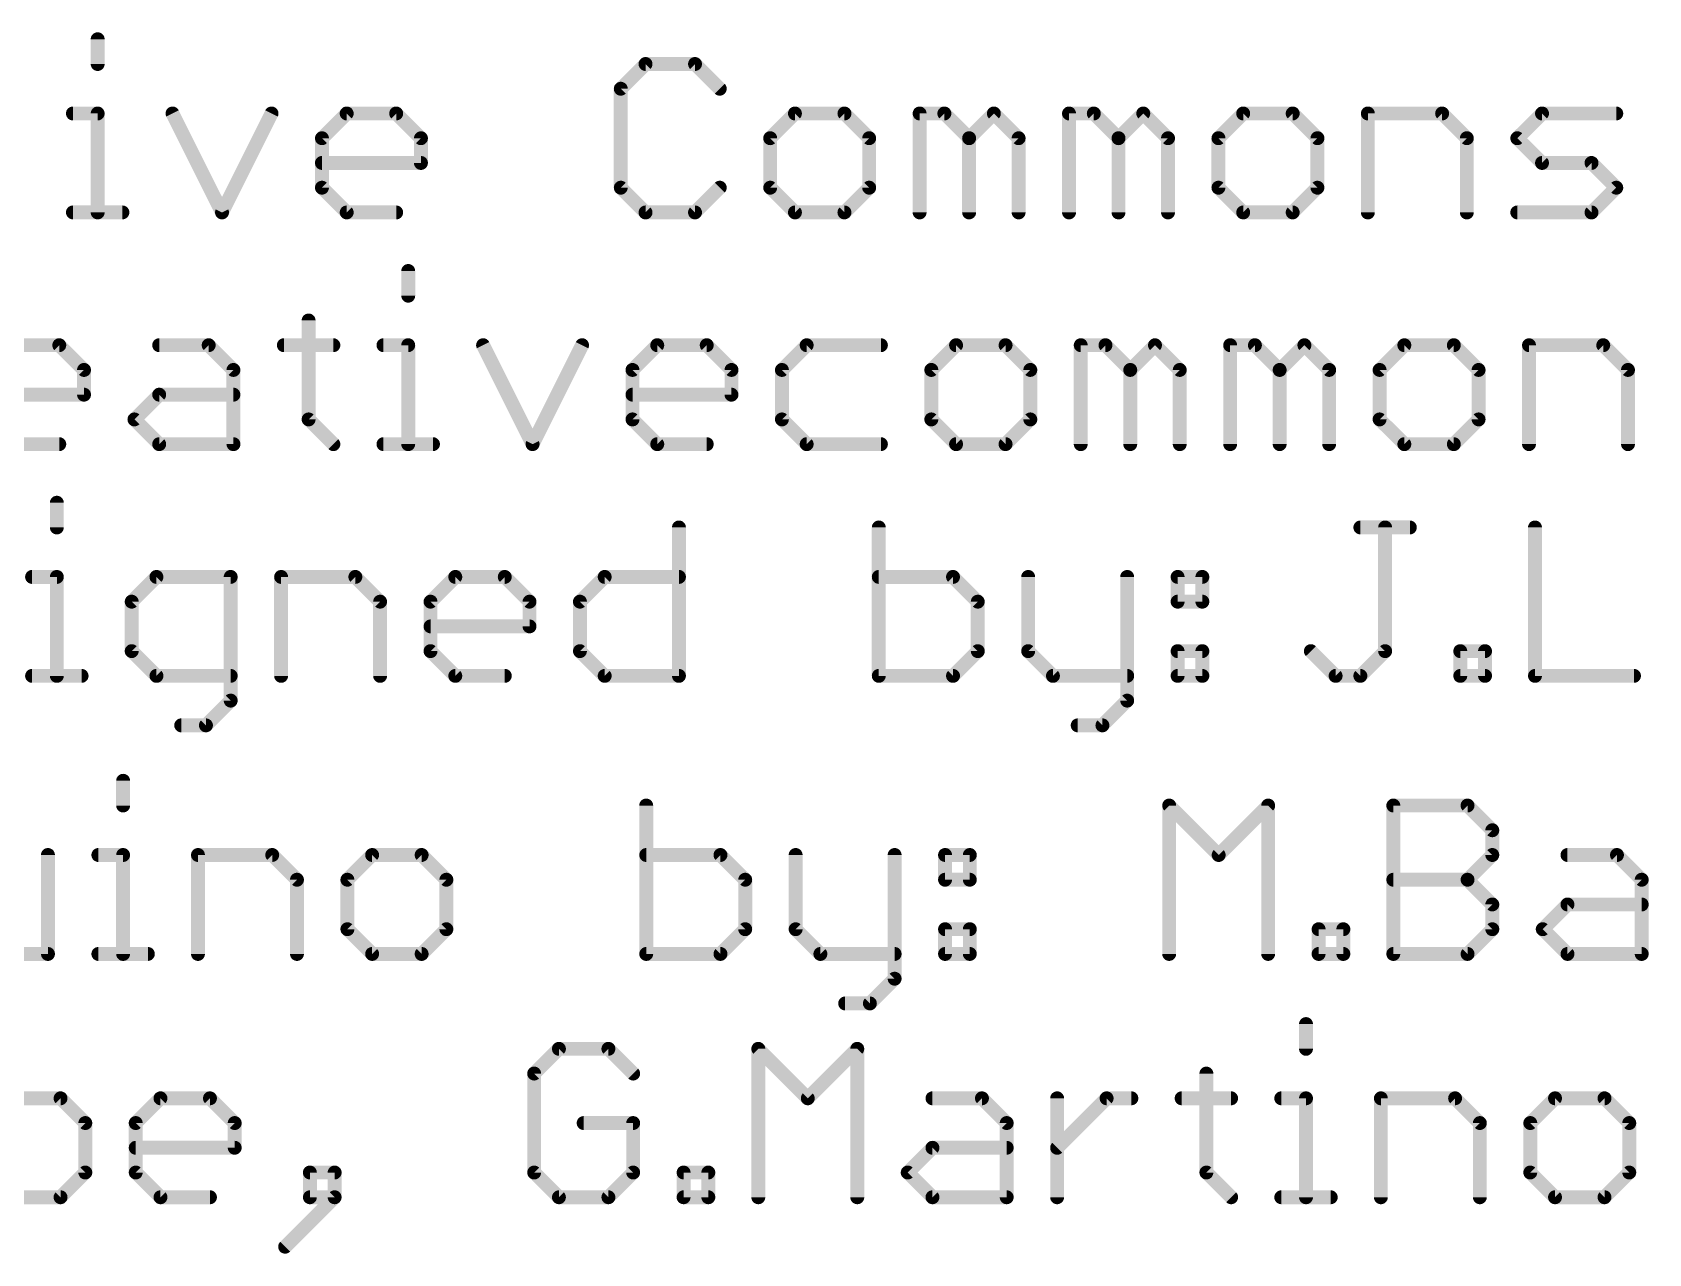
# Model space of a CAD drawing. Extents: x -0.75 to 3.47, y -1.8 to 2.11.
# Drawn here: x 0.696 to 1.394, y -1.796 to -1.269 of the extents above; entities that cross this region are included whole.
import ezdxf

# ---------------------------------------------------------------- set-up
doc = ezdxf.new("R2010")
doc.units = 0
doc.header["$MEASUREMENT"] = 0
doc.layers.add('51', color=53, linetype='CONTINUOUS')

msp = doc.modelspace()

# ---------------------------------------------------------------- linework, layer by layer
at = {"layer": '51', "const_width": 0.006}
for points in [[(0.724655, -1.27227), (0.724655, -1.282945)], [(0.96099, -1.282945), (0.950314, -1.293621)], [(0.982342, -1.282945), (0.96099, -1.282945)], [(0.993017, -1.293621), (0.982342, -1.282945)], [(0.950314, -1.293621), (0.950314, -1.336324)], [(0.713979, -1.304297), (0.724655, -1.304297)], [(0.724655, -1.304297), (0.724655, -1.347)], [(0.756949, -1.304297), (0.778301, -1.347)], [(0.778301, -1.347), (0.799652, -1.304297)], [(0.821404, -1.314973), (0.83208, -1.304297)], [(0.83208, -1.304297), (0.853432, -1.304297)], [(0.853432, -1.304297), (0.864107, -1.314973)], [(1.025445, -1.304297), (1.014769, -1.314973)], [(1.046797, -1.304297), (1.025445, -1.304297)], [(1.057472, -1.314973), (1.046797, -1.304297)], [(1.079224, -1.347), (1.079224, -1.304297)], [(1.079224, -1.304297), (1.0899, -1.304297)], [(1.0899, -1.304297), (1.100576, -1.314973)], [(1.100576, -1.314973), (1.111251, -1.304297)], [(1.111251, -1.304297), (1.121927, -1.314973)], [(1.143679, -1.347), (1.143679, -1.304297)], [(1.143679, -1.304297), (1.154355, -1.304297)], [(1.154355, -1.304297), (1.165031, -1.314973)], [(1.165031, -1.314973), (1.175706, -1.304297)], [(1.175706, -1.304297), (1.186382, -1.314973)], [(1.21881, -1.304297), (1.208134, -1.314973)], [(1.240161, -1.304297), (1.21881, -1.304297)], [(1.250837, -1.314973), (1.240161, -1.304297)], [(1.272589, -1.347), (1.272589, -1.304297)], [(1.272589, -1.304297), (1.304616, -1.304297)], [(1.304616, -1.304297), (1.315292, -1.314973)], [(1.337044, -1.314973), (1.34772, -1.304297)], [(1.34772, -1.304297), (1.379747, -1.304297)], [(0.821404, -1.336324), (0.821404, -1.314973)], [(0.864107, -1.314973), (0.864107, -1.325648)], [(1.014769, -1.314973), (1.014769, -1.336324)], [(1.057472, -1.336324), (1.057472, -1.314973)], [(1.100576, -1.314973), (1.100576, -1.347)], [(1.121927, -1.314973), (1.121927, -1.347)], [(1.165031, -1.314973), (1.165031, -1.347)], [(1.186382, -1.314973), (1.186382, -1.347)], [(1.208134, -1.314973), (1.208134, -1.336324)], [(1.250837, -1.336324), (1.250837, -1.314973)], [(1.315292, -1.314973), (1.315292, -1.347)], [(1.34772, -1.325648), (1.337044, -1.314973)], [(0.864107, -1.325648), (0.821404, -1.325648)], [(1.369071, -1.325648), (1.34772, -1.325648)], [(1.379747, -1.336324), (1.369071, -1.325648)], [(0.83208, -1.347), (0.821404, -1.336324)], [(0.950314, -1.336324), (0.96099, -1.347)], [(0.982342, -1.347), (0.993017, -1.336324)], [(1.014769, -1.336324), (1.025445, -1.347)], [(1.046797, -1.347), (1.057472, -1.336324)], [(1.208134, -1.336324), (1.21881, -1.347)], [(1.240161, -1.347), (1.250837, -1.336324)], [(1.369071, -1.347), (1.379747, -1.336324)], [(0.713979, -1.347), (0.735331, -1.347)], [(0.853432, -1.347), (0.83208, -1.347)], [(0.96099, -1.347), (0.982342, -1.347)], [(1.025445, -1.347), (1.046797, -1.347)], [(1.21881, -1.347), (1.240161, -1.347)], [(1.337044, -1.347), (1.369071, -1.347)], [(0.85862, -1.37227), (0.85862, -1.382945)], [(0.81565, -1.393621), (0.81565, -1.436324)], [(0.68674, -1.404297), (0.708092, -1.404297)], [(0.708092, -1.404297), (0.718768, -1.414973)], [(0.751195, -1.404297), (0.772547, -1.404297)], [(0.772547, -1.404297), (0.783223, -1.414973)], [(0.804975, -1.404297), (0.826326, -1.404297)], [(0.847945, -1.404297), (0.85862, -1.404297)], [(0.85862, -1.404297), (0.85862, -1.447)], [(0.890915, -1.404297), (0.912266, -1.447)], [(0.912266, -1.447), (0.933618, -1.404297)], [(0.95537, -1.414973), (0.966045, -1.404297)], [(0.966045, -1.404297), (0.987397, -1.404297)], [(0.987397, -1.404297), (0.998073, -1.414973)], [(1.0305, -1.404297), (1.019825, -1.414973)], [(1.062528, -1.404297), (1.0305, -1.404297)], [(1.094955, -1.404297), (1.08428, -1.414973)], [(1.116307, -1.404297), (1.094955, -1.404297)], [(1.126983, -1.414973), (1.116307, -1.404297)], [(1.148734, -1.447), (1.148734, -1.404297)], [(1.148734, -1.404297), (1.15941, -1.404297)], [(1.15941, -1.404297), (1.170086, -1.414973)], [(1.170086, -1.414973), (1.180762, -1.404297)], [(1.180762, -1.404297), (1.191438, -1.414973)], [(1.213189, -1.447), (1.213189, -1.404297)], [(1.213189, -1.404297), (1.223865, -1.404297)], [(1.223865, -1.404297), (1.234541, -1.414973)], [(1.234541, -1.414973), (1.245217, -1.404297)], [(1.245217, -1.404297), (1.255893, -1.414973)], [(1.28832, -1.404297), (1.277644, -1.414973)], [(1.309672, -1.404297), (1.28832, -1.404297)], [(1.320348, -1.414973), (1.309672, -1.404297)], [(1.342099, -1.447), (1.342099, -1.404297)], [(1.342099, -1.404297), (1.374127, -1.404297)], [(1.374127, -1.404297), (1.384803, -1.414973)], [(0.718768, -1.414973), (0.718768, -1.425648)], [(0.783223, -1.414973), (0.783223, -1.447)], [(0.95537, -1.436324), (0.95537, -1.414973)], [(0.998073, -1.414973), (0.998073, -1.425648)], [(1.019825, -1.414973), (1.019825, -1.436324)], [(1.08428, -1.414973), (1.08428, -1.436324)], [(1.126983, -1.436324), (1.126983, -1.414973)], [(1.170086, -1.414973), (1.170086, -1.447)], [(1.191438, -1.414973), (1.191438, -1.447)], [(1.234541, -1.414973), (1.234541, -1.447)], [(1.255893, -1.414973), (1.255893, -1.447)], [(1.277644, -1.414973), (1.277644, -1.436324)], [(1.320348, -1.436324), (1.320348, -1.414973)], [(1.384803, -1.414973), (1.384803, -1.447)], [(0.718768, -1.425648), (0.676065, -1.425648)], [(0.74052, -1.436324), (0.751195, -1.425648)], [(0.751195, -1.425648), (0.783223, -1.425648)], [(0.998073, -1.425648), (0.95537, -1.425648)], [(0.751195, -1.447), (0.74052, -1.436324)], [(0.81565, -1.436324), (0.826326, -1.447)], [(0.966045, -1.447), (0.95537, -1.436324)], [(1.019825, -1.436324), (1.0305, -1.447)], [(1.08428, -1.436324), (1.094955, -1.447)], [(1.116307, -1.447), (1.126983, -1.436324)], [(1.277644, -1.436324), (1.28832, -1.447)], [(1.309672, -1.447), (1.320348, -1.436324)], [(0.708092, -1.447), (0.68674, -1.447)], [(0.783223, -1.447), (0.751195, -1.447)], [(0.847945, -1.447), (0.869296, -1.447)], [(0.987397, -1.447), (0.966045, -1.447)], [(1.0305, -1.447), (1.062528, -1.447)], [(1.094955, -1.447), (1.116307, -1.447)], [(1.28832, -1.447), (1.309672, -1.447)], [(0.707041, -1.47227), (0.707041, -1.482945)], [(0.975403, -1.482945), (0.975403, -1.547)], [(1.06161, -1.482945), (1.06161, -1.547)], [(1.269352, -1.482945), (1.290703, -1.482945)], [(1.280027, -1.536324), (1.280027, -1.482945)], [(1.344682, -1.482945), (1.344682, -1.547)], [(0.696365, -1.504297), (0.707041, -1.504297)], [(0.707041, -1.504297), (0.707041, -1.547)], [(0.750011, -1.504297), (0.739335, -1.514973)], [(0.782038, -1.504297), (0.750011, -1.504297)], [(0.782038, -1.557676), (0.782038, -1.504297)], [(0.80379, -1.547), (0.80379, -1.504297)], [(0.80379, -1.504297), (0.835817, -1.504297)], [(0.835817, -1.504297), (0.846493, -1.514973)], [(0.868245, -1.514973), (0.878921, -1.504297)], [(0.878921, -1.504297), (0.900272, -1.504297)], [(0.900272, -1.504297), (0.910948, -1.514973)], [(0.9327, -1.514973), (0.943375, -1.504297)], [(0.943375, -1.504297), (0.975403, -1.504297)], [(1.093637, -1.504297), (1.06161, -1.504297)], [(1.104313, -1.514973), (1.093637, -1.504297)], [(1.126065, -1.504297), (1.126065, -1.536324)], [(1.168768, -1.504297), (1.168768, -1.557676)], [(1.19052, -1.504297), (1.201195, -1.504297)], [(1.19052, -1.514973), (1.19052, -1.504297)], [(1.201195, -1.504297), (1.201195, -1.514973)], [(0.739335, -1.514973), (0.739335, -1.536324)], [(0.846493, -1.514973), (0.846493, -1.547)], [(0.868245, -1.536324), (0.868245, -1.514973)], [(0.910948, -1.514973), (0.910948, -1.525648)], [(0.9327, -1.536324), (0.9327, -1.514973)], [(1.104313, -1.536324), (1.104313, -1.514973)], [(1.201195, -1.514973), (1.19052, -1.514973)], [(0.910948, -1.525648), (0.868245, -1.525648)], [(0.739335, -1.536324), (0.750011, -1.547)], [(0.878921, -1.547), (0.868245, -1.536324)], [(0.943375, -1.547), (0.9327, -1.536324)], [(1.093637, -1.547), (1.104313, -1.536324)], [(1.126065, -1.536324), (1.13674, -1.547)], [(1.19052, -1.536324), (1.201195, -1.536324)], [(1.19052, -1.547), (1.19052, -1.536324)], [(1.201195, -1.536324), (1.201195, -1.547)], [(1.248, -1.536324), (1.258676, -1.547)], [(1.269352, -1.547), (1.280027, -1.536324)], [(1.312455, -1.547), (1.312455, -1.536324)], [(1.312455, -1.536324), (1.323131, -1.536324)], [(1.323131, -1.536324), (1.323131, -1.547)], [(0.696365, -1.547), (0.717716, -1.547)], [(0.750011, -1.547), (0.782038, -1.547)], [(0.900272, -1.547), (0.878921, -1.547)], [(0.975403, -1.547), (0.943375, -1.547)], [(1.06161, -1.547), (1.093637, -1.547)], [(1.13674, -1.547), (1.168768, -1.547)], [(1.201195, -1.547), (1.19052, -1.547)], [(1.258676, -1.547), (1.269352, -1.547)], [(1.323131, -1.547), (1.312455, -1.547)], [(1.344682, -1.547), (1.387386, -1.547)], [(0.771362, -1.568352), (0.782038, -1.557676)], [(1.168768, -1.557676), (1.158092, -1.568352)], [(0.760686, -1.568352), (0.771362, -1.568352)], [(1.158092, -1.568352), (1.147416, -1.568352)], [(0.735632, -1.59227), (0.735632, -1.602945)], [(0.961291, -1.602945), (0.961291, -1.667)], [(1.186884, -1.667), (1.186884, -1.602945)], [(1.186884, -1.602945), (1.208235, -1.624297)], [(1.208235, -1.624297), (1.229587, -1.602945)], [(1.229587, -1.602945), (1.229587, -1.667)], [(1.283566, -1.667), (1.283566, -1.602945)], [(1.283566, -1.602945), (1.315594, -1.602945)], [(1.315594, -1.602945), (1.326269, -1.613621)], [(1.326269, -1.613621), (1.326269, -1.624297)], [(0.703205, -1.667), (0.703205, -1.624297)], [(0.724957, -1.624297), (0.735632, -1.624297)], [(0.735632, -1.624297), (0.735632, -1.667)], [(0.767927, -1.667), (0.767927, -1.624297)], [(0.767927, -1.624297), (0.799954, -1.624297)], [(0.799954, -1.624297), (0.81063, -1.634973)], [(0.843057, -1.624297), (0.832382, -1.634973)], [(0.864409, -1.624297), (0.843057, -1.624297)], [(0.875085, -1.634973), (0.864409, -1.624297)], [(0.993319, -1.624297), (0.961291, -1.624297)], [(1.003995, -1.634973), (0.993319, -1.624297)], [(1.025746, -1.624297), (1.025746, -1.656324)], [(1.06845, -1.624297), (1.06845, -1.677676)], [(1.090201, -1.624297), (1.100877, -1.624297)], [(1.090201, -1.634973), (1.090201, -1.624297)], [(1.100877, -1.624297), (1.100877, -1.634973)], [(1.326269, -1.624297), (1.315594, -1.634973)], [(1.358697, -1.624297), (1.380049, -1.624297)], [(1.380049, -1.624297), (1.390724, -1.634973)], [(0.81063, -1.634973), (0.81063, -1.667)], [(0.832382, -1.634973), (0.832382, -1.656324)], [(0.875085, -1.656324), (0.875085, -1.634973)], [(1.003995, -1.656324), (1.003995, -1.634973)], [(1.100877, -1.634973), (1.090201, -1.634973)], [(1.283566, -1.634973), (1.315594, -1.634973)], [(1.315594, -1.634973), (1.326269, -1.645648)], [(1.390724, -1.634973), (1.390724, -1.667)], [(1.326269, -1.645648), (1.326269, -1.656324)], [(1.348021, -1.656324), (1.358697, -1.645648)], [(1.358697, -1.645648), (1.390724, -1.645648)], [(0.832382, -1.656324), (0.843057, -1.667)], [(0.864409, -1.667), (0.875085, -1.656324)], [(0.993319, -1.667), (1.003995, -1.656324)], [(1.025746, -1.656324), (1.036422, -1.667)], [(1.090201, -1.656324), (1.100877, -1.656324)], [(1.090201, -1.667), (1.090201, -1.656324)], [(1.100877, -1.656324), (1.100877, -1.667)], [(1.251339, -1.667), (1.251339, -1.656324)], [(1.251339, -1.656324), (1.262015, -1.656324)], [(1.262015, -1.656324), (1.262015, -1.667)], [(1.326269, -1.656324), (1.315594, -1.667)], [(1.358697, -1.667), (1.348021, -1.656324)], [(0.671177, -1.667), (0.703205, -1.667)], [(0.724957, -1.667), (0.746308, -1.667)], [(0.843057, -1.667), (0.864409, -1.667)], [(0.961291, -1.667), (0.993319, -1.667)], [(1.036422, -1.667), (1.06845, -1.667)], [(1.100877, -1.667), (1.090201, -1.667)], [(1.262015, -1.667), (1.251339, -1.667)], [(1.315594, -1.667), (1.283566, -1.667)], [(1.390724, -1.667), (1.358697, -1.667)], [(1.06845, -1.677676), (1.057774, -1.688352)], [(1.057774, -1.688352), (1.047098, -1.688352)], [(1.245902, -1.69727), (1.245902, -1.707945)], [(0.923627, -1.707945), (0.912951, -1.718621)], [(0.944979, -1.707945), (0.923627, -1.707945)], [(0.955654, -1.718621), (0.944979, -1.707945)], [(1.009634, -1.772), (1.009634, -1.707945)], [(1.009634, -1.707945), (1.030985, -1.729297)], [(1.030985, -1.729297), (1.052337, -1.707945)], [(1.052337, -1.707945), (1.052337, -1.772)], [(0.912951, -1.718621), (0.912951, -1.761324)], [(1.202932, -1.718621), (1.202932, -1.761324)], [(0.708644, -1.729297), (0.687292, -1.729297)], [(0.71932, -1.739973), (0.708644, -1.729297)], [(0.741071, -1.739973), (0.751747, -1.729297)], [(0.751747, -1.729297), (0.773099, -1.729297)], [(0.773099, -1.729297), (0.783774, -1.739973)], [(1.084764, -1.729297), (1.106116, -1.729297)], [(1.106116, -1.729297), (1.116792, -1.739973)], [(1.138544, -1.772), (1.138544, -1.729297)], [(1.138544, -1.750648), (1.159895, -1.729297)], [(1.159895, -1.729297), (1.170571, -1.729297)], [(1.192256, -1.729297), (1.213608, -1.729297)], [(1.235226, -1.729297), (1.245902, -1.729297)], [(1.245902, -1.729297), (1.245902, -1.772)], [(1.278196, -1.772), (1.278196, -1.729297)], [(1.278196, -1.729297), (1.310223, -1.729297)], [(1.310223, -1.729297), (1.320899, -1.739973)], [(1.353327, -1.729297), (1.342651, -1.739973)], [(1.374678, -1.729297), (1.353327, -1.729297)], [(1.385354, -1.739973), (1.374678, -1.729297)], [(0.71932, -1.761324), (0.71932, -1.739973)], [(0.741071, -1.761324), (0.741071, -1.739973)], [(0.783774, -1.739973), (0.783774, -1.750648)], [(0.955654, -1.739973), (0.934303, -1.739973)], [(0.955654, -1.761324), (0.955654, -1.739973)], [(1.116792, -1.739973), (1.116792, -1.772)], [(1.320899, -1.739973), (1.320899, -1.772)], [(1.342651, -1.739973), (1.342651, -1.761324)], [(1.385354, -1.761324), (1.385354, -1.739973)], [(0.783774, -1.750648), (0.741071, -1.750648)], [(1.074089, -1.761324), (1.084764, -1.750648)], [(1.084764, -1.750648), (1.116792, -1.750648)], [(0.708644, -1.772), (0.71932, -1.761324)], [(0.751747, -1.772), (0.741071, -1.761324)], [(0.826878, -1.761324), (0.816202, -1.761324)], [(0.816202, -1.761324), (0.816202, -1.772)], [(0.826878, -1.772), (0.826878, -1.761324)], [(0.912951, -1.761324), (0.923627, -1.772)], [(0.944979, -1.772), (0.955654, -1.761324)], [(0.977406, -1.772), (0.977406, -1.761324)], [(0.977406, -1.761324), (0.988082, -1.761324)], [(0.988082, -1.761324), (0.988082, -1.772)], [(1.084764, -1.772), (1.074089, -1.761324)], [(1.202932, -1.761324), (1.213608, -1.772)], [(1.342651, -1.761324), (1.353327, -1.772)], [(1.374678, -1.772), (1.385354, -1.761324)], [(0.687292, -1.772), (0.708644, -1.772)], [(0.773099, -1.772), (0.751747, -1.772)], [(0.805526, -1.793352), (0.826878, -1.772)], [(0.816202, -1.772), (0.826878, -1.772)], [(0.923627, -1.772), (0.944979, -1.772)], [(0.988082, -1.772), (0.977406, -1.772)], [(1.116792, -1.772), (1.084764, -1.772)], [(1.235226, -1.772), (1.256578, -1.772)], [(1.353327, -1.772), (1.374678, -1.772)]]:
    msp.add_lwpolyline(points, dxfattribs=at)
at = {"layer": '51', "const_width": 0.003}
for points in [[(0.726155, -1.27227, 1), (0.723155, -1.27227)], [(0.723155, -1.282945, 1), (0.726155, -1.282945)], [(0.96099, -1.281445, 1), (0.96099, -1.284445)], [(0.962051, -1.284006, 1), (0.959929, -1.281885)], [(0.983402, -1.281885, 1), (0.981281, -1.284006)], [(0.982342, -1.284445, 1), (0.982342, -1.281445)], [(0.951814, -1.293621, 1), (0.948814, -1.293621)], [(0.949254, -1.29256, 1), (0.951375, -1.294682)], [(0.991957, -1.294682, 1), (0.994078, -1.29256)], [(0.713979, -1.302797, 1), (0.713979, -1.305797)], [(0.726155, -1.304297, 1), (0.723155, -1.304297)], [(0.724655, -1.305797, 1), (0.724655, -1.302797)], [(0.758291, -1.303626, 1), (0.755608, -1.304968)], [(0.800994, -1.304968, 1), (0.798311, -1.303626)], [(0.83208, -1.302797, 1), (0.83208, -1.305797)], [(0.833141, -1.305358, 1), (0.831019, -1.303236)], [(0.854492, -1.303236, 1), (0.852371, -1.305358)], [(0.853432, -1.305797, 1), (0.853432, -1.302797)], [(1.025445, -1.302797, 1), (1.025445, -1.305797)], [(1.026506, -1.305358, 1), (1.024384, -1.303236)], [(1.047857, -1.303236, 1), (1.045736, -1.305358)], [(1.046797, -1.305797, 1), (1.046797, -1.302797)], [(1.080724, -1.304297, 1), (1.077724, -1.304297)], [(1.079224, -1.302797, 1), (1.079224, -1.305797)], [(1.090961, -1.303236, 1), (1.088839, -1.305358)], [(1.0899, -1.305797, 1), (1.0899, -1.302797)], [(1.112312, -1.303236, 1), (1.110191, -1.305358)], [(1.112312, -1.305358, 1), (1.110191, -1.303236)], [(1.145179, -1.304297, 1), (1.142179, -1.304297)], [(1.143679, -1.302797, 1), (1.143679, -1.305797)], [(1.155415, -1.303236, 1), (1.153294, -1.305358)], [(1.154355, -1.305797, 1), (1.154355, -1.302797)], [(1.176767, -1.303236, 1), (1.174646, -1.305358)], [(1.176767, -1.305358, 1), (1.174646, -1.303236)], [(1.21881, -1.302797, 1), (1.21881, -1.305797)], [(1.21987, -1.305358, 1), (1.217749, -1.303236)], [(1.241222, -1.303236, 1), (1.239101, -1.305358)], [(1.240161, -1.305797, 1), (1.240161, -1.302797)], [(1.274089, -1.304297, 1), (1.271089, -1.304297)], [(1.272589, -1.302797, 1), (1.272589, -1.305797)], [(1.305677, -1.303236, 1), (1.303556, -1.305358)], [(1.304616, -1.305797, 1), (1.304616, -1.302797)], [(1.34772, -1.302797, 1), (1.34772, -1.305797)], [(1.34878, -1.305358, 1), (1.346659, -1.303236)], [(1.379747, -1.305797, 1), (1.379747, -1.302797)], [(0.822904, -1.314973, 1), (0.819904, -1.314973)], [(0.820344, -1.313912, 1), (0.822465, -1.316033)], [(0.865607, -1.314973, 1), (0.862607, -1.314973)], [(0.863047, -1.316033, 1), (0.865168, -1.313912)], [(1.016269, -1.314973, 1), (1.013269, -1.314973)], [(1.013709, -1.313912, 1), (1.01583, -1.316033)], [(1.058972, -1.314973, 1), (1.055972, -1.314973)], [(1.056412, -1.316033, 1), (1.058533, -1.313912)], [(1.102076, -1.314973, 1), (1.099076, -1.314973)], [(1.099515, -1.313912, 1), (1.101636, -1.316033)], [(1.099515, -1.316033, 1), (1.101636, -1.313912)], [(1.123427, -1.314973, 1), (1.120427, -1.314973)], [(1.120867, -1.316033, 1), (1.122988, -1.313912)], [(1.166531, -1.314973, 1), (1.163531, -1.314973)], [(1.16397, -1.313912, 1), (1.166091, -1.316033)], [(1.16397, -1.316033, 1), (1.166091, -1.313912)], [(1.187882, -1.314973, 1), (1.184882, -1.314973)], [(1.185322, -1.316033, 1), (1.187443, -1.313912)], [(1.209634, -1.314973, 1), (1.206634, -1.314973)], [(1.207073, -1.313912, 1), (1.209195, -1.316033)], [(1.252337, -1.314973, 1), (1.249337, -1.314973)], [(1.249777, -1.316033, 1), (1.251898, -1.313912)], [(1.316792, -1.314973, 1), (1.313792, -1.314973)], [(1.314232, -1.316033, 1), (1.316353, -1.313912)], [(1.338105, -1.313912, 1), (1.335983, -1.316033)], [(1.335983, -1.313912, 1), (1.338105, -1.316033)], [(0.821404, -1.324148, 1), (0.821404, -1.327148)], [(0.862607, -1.325648, 1), (0.865607, -1.325648)], [(0.864107, -1.327148, 1), (0.864107, -1.324148)], [(1.34772, -1.324148, 1), (1.34772, -1.327148)], [(1.346659, -1.326709, 1), (1.34878, -1.324588)], [(1.370132, -1.324588, 1), (1.368011, -1.326709)], [(1.369071, -1.327148, 1), (1.369071, -1.324148)], [(0.819904, -1.336324, 1), (0.822904, -1.336324)], [(0.822465, -1.335264, 1), (0.820344, -1.337385)], [(0.948814, -1.336324, 1), (0.951814, -1.336324)], [(0.951375, -1.335264, 1), (0.949254, -1.337385)], [(0.994078, -1.337385, 1), (0.991957, -1.335264)], [(1.013269, -1.336324, 1), (1.016269, -1.336324)], [(1.01583, -1.335264, 1), (1.013709, -1.337385)], [(1.055972, -1.336324, 1), (1.058972, -1.336324)], [(1.058533, -1.337385, 1), (1.056412, -1.335264)], [(1.209195, -1.335264, 1), (1.207073, -1.337385)], [(1.206634, -1.336324, 1), (1.209634, -1.336324)], [(1.249337, -1.336324, 1), (1.252337, -1.336324)], [(1.251898, -1.337385, 1), (1.249777, -1.335264)], [(1.380808, -1.337385, 1), (1.378687, -1.335264)], [(1.378687, -1.337385, 1), (1.380808, -1.335264)], [(0.713979, -1.3455, 1), (0.713979, -1.3485)], [(0.723155, -1.347, 1), (0.726155, -1.347)], [(0.735331, -1.3485, 1), (0.735331, -1.3455)], [(0.776959, -1.346329, 1), (0.779642, -1.347671)], [(0.776959, -1.347671, 1), (0.779642, -1.346329)], [(0.83208, -1.3455, 1), (0.83208, -1.3485)], [(0.831019, -1.348061, 1), (0.833141, -1.345939)], [(0.853432, -1.3485, 1), (0.853432, -1.3455)], [(0.96099, -1.3455, 1), (0.96099, -1.3485)], [(0.959929, -1.348061, 1), (0.962051, -1.345939)], [(0.981281, -1.345939, 1), (0.983402, -1.348061)], [(0.982342, -1.3485, 1), (0.982342, -1.3455)], [(1.025445, -1.3455, 1), (1.025445, -1.3485)], [(1.024384, -1.348061, 1), (1.026506, -1.345939)], [(1.045736, -1.345939, 1), (1.047857, -1.348061)], [(1.046797, -1.3485, 1), (1.046797, -1.3455)], [(1.077724, -1.347, 1), (1.080724, -1.347)], [(1.099076, -1.347, 1), (1.102076, -1.347)], [(1.120427, -1.347, 1), (1.123427, -1.347)], [(1.142179, -1.347, 1), (1.145179, -1.347)], [(1.163531, -1.347, 1), (1.166531, -1.347)], [(1.184882, -1.347, 1), (1.187882, -1.347)], [(1.21881, -1.3455, 1), (1.21881, -1.3485)], [(1.217749, -1.348061, 1), (1.21987, -1.345939)], [(1.239101, -1.345939, 1), (1.241222, -1.348061)], [(1.240161, -1.3485, 1), (1.240161, -1.3455)], [(1.271089, -1.347, 1), (1.274089, -1.347)], [(1.313792, -1.347, 1), (1.316792, -1.347)], [(1.337044, -1.3455, 1), (1.337044, -1.3485)], [(1.368011, -1.345939, 1), (1.370132, -1.348061)], [(1.369071, -1.3485, 1), (1.369071, -1.3455)], [(0.86012, -1.37227, 1), (0.85712, -1.37227)], [(0.85712, -1.382945, 1), (0.86012, -1.382945)], [(0.81715, -1.393621, 1), (0.81415, -1.393621)], [(0.709153, -1.403236, 1), (0.707031, -1.405358)], [(0.708092, -1.405797, 1), (0.708092, -1.402797)], [(0.751195, -1.402797, 1), (0.751195, -1.405797)], [(0.773608, -1.403236, 1), (0.771486, -1.405358)], [(0.772547, -1.405797, 1), (0.772547, -1.402797)], [(0.804975, -1.402797, 1), (0.804975, -1.405797)], [(0.826326, -1.405797, 1), (0.826326, -1.402797)], [(0.847945, -1.402797, 1), (0.847945, -1.405797)], [(0.86012, -1.404297, 1), (0.85712, -1.404297)], [(0.85862, -1.405797, 1), (0.85862, -1.402797)], [(0.892256, -1.403626, 1), (0.889573, -1.404968)], [(0.934959, -1.404968, 1), (0.932276, -1.403626)], [(0.966045, -1.402797, 1), (0.966045, -1.405797)], [(0.967106, -1.405358, 1), (0.964985, -1.403236)], [(0.988458, -1.403236, 1), (0.986336, -1.405358)], [(0.987397, -1.405797, 1), (0.987397, -1.402797)], [(1.0305, -1.402797, 1), (1.0305, -1.405797)], [(1.031561, -1.405358, 1), (1.02944, -1.403236)], [(1.062528, -1.405797, 1), (1.062528, -1.402797)], [(1.094955, -1.402797, 1), (1.094955, -1.405797)], [(1.096016, -1.405358, 1), (1.093895, -1.403236)], [(1.117368, -1.403236, 1), (1.115246, -1.405358)], [(1.116307, -1.405797, 1), (1.116307, -1.402797)], [(1.150234, -1.404297, 1), (1.147234, -1.404297)], [(1.148734, -1.402797, 1), (1.148734, -1.405797)], [(1.160471, -1.403236, 1), (1.15835, -1.405358)], [(1.15941, -1.405797, 1), (1.15941, -1.402797)], [(1.181822, -1.403236, 1), (1.179701, -1.405358)], [(1.181822, -1.405358, 1), (1.179701, -1.403236)], [(1.214689, -1.404297, 1), (1.211689, -1.404297)], [(1.213189, -1.402797, 1), (1.213189, -1.405797)], [(1.224926, -1.403236, 1), (1.222804, -1.405358)], [(1.223865, -1.405797, 1), (1.223865, -1.402797)], [(1.246277, -1.403236, 1), (1.244156, -1.405358)], [(1.246277, -1.405358, 1), (1.244156, -1.403236)], [(1.28832, -1.402797, 1), (1.28832, -1.405797)], [(1.289381, -1.405358, 1), (1.287259, -1.403236)], [(1.310732, -1.403236, 1), (1.308611, -1.405358)], [(1.309672, -1.405797, 1), (1.309672, -1.402797)], [(1.343599, -1.404297, 1), (1.340599, -1.404297)], [(1.342099, -1.402797, 1), (1.342099, -1.405797)], [(1.375187, -1.403236, 1), (1.373066, -1.405358)], [(1.374127, -1.405797, 1), (1.374127, -1.402797)], [(0.720268, -1.414973, 1), (0.717268, -1.414973)], [(0.717707, -1.416033, 1), (0.719828, -1.413912)], [(0.784723, -1.414973, 1), (0.781723, -1.414973)], [(0.782162, -1.416033, 1), (0.784283, -1.413912)], [(0.95687, -1.414973, 1), (0.95387, -1.414973)], [(0.954309, -1.413912, 1), (0.95643, -1.416033)], [(0.999573, -1.414973, 1), (0.996573, -1.414973)], [(0.997012, -1.416033, 1), (0.999133, -1.413912)], [(1.021325, -1.414973, 1), (1.018325, -1.414973)], [(1.018764, -1.413912, 1), (1.020885, -1.416033)], [(1.08578, -1.414973, 1), (1.08278, -1.414973)], [(1.083219, -1.413912, 1), (1.08534, -1.416033)], [(1.128483, -1.414973, 1), (1.125483, -1.414973)], [(1.125922, -1.416033, 1), (1.128043, -1.413912)], [(1.171586, -1.414973, 1), (1.168586, -1.414973)], [(1.169025, -1.413912, 1), (1.171147, -1.416033)], [(1.169025, -1.416033, 1), (1.171147, -1.413912)], [(1.192938, -1.414973, 1), (1.189938, -1.414973)], [(1.190377, -1.416033, 1), (1.192498, -1.413912)], [(1.236041, -1.414973, 1), (1.233041, -1.414973)], [(1.23348, -1.413912, 1), (1.235602, -1.416033)], [(1.23348, -1.416033, 1), (1.235602, -1.413912)], [(1.257393, -1.414973, 1), (1.254393, -1.414973)], [(1.254832, -1.416033, 1), (1.256953, -1.413912)], [(1.279144, -1.414973, 1), (1.276144, -1.414973)], [(1.276584, -1.413912, 1), (1.278705, -1.416033)], [(1.321848, -1.414973, 1), (1.318848, -1.414973)], [(1.319287, -1.416033, 1), (1.321408, -1.413912)], [(1.386303, -1.414973, 1), (1.383303, -1.414973)], [(1.383742, -1.416033, 1), (1.385863, -1.413912)], [(0.717268, -1.425648, 1), (0.720268, -1.425648)], [(0.718768, -1.427148, 1), (0.718768, -1.424148)], [(0.751195, -1.424148, 1), (0.751195, -1.427148)], [(0.752256, -1.426709, 1), (0.750135, -1.424588)], [(0.783223, -1.427148, 1), (0.783223, -1.424148)], [(0.95537, -1.424148, 1), (0.95537, -1.427148)], [(0.996573, -1.425648, 1), (0.999573, -1.425648)], [(0.998073, -1.427148, 1), (0.998073, -1.424148)], [(0.74158, -1.435264, 1), (0.739459, -1.437385)], [(0.739459, -1.435264, 1), (0.74158, -1.437385)], [(0.81415, -1.436324, 1), (0.81715, -1.436324)], [(0.816711, -1.435264, 1), (0.81459, -1.437385)], [(0.95643, -1.435264, 1), (0.954309, -1.437385)], [(0.95387, -1.436324, 1), (0.95687, -1.436324)], [(1.020885, -1.435264, 1), (1.018764, -1.437385)], [(1.018325, -1.436324, 1), (1.021325, -1.436324)], [(1.08534, -1.435264, 1), (1.083219, -1.437385)], [(1.08278, -1.436324, 1), (1.08578, -1.436324)], [(1.125483, -1.436324, 1), (1.128483, -1.436324)], [(1.128043, -1.437385, 1), (1.125922, -1.435264)], [(1.276144, -1.436324, 1), (1.279144, -1.436324)], [(1.278705, -1.435264, 1), (1.276584, -1.437385)], [(1.318848, -1.436324, 1), (1.321848, -1.436324)], [(1.321408, -1.437385, 1), (1.319287, -1.435264)], [(0.708092, -1.4485, 1), (0.708092, -1.4455)], [(0.751195, -1.4455, 1), (0.751195, -1.4485)], [(0.750135, -1.448061, 1), (0.752256, -1.445939)], [(0.781723, -1.447, 1), (0.784723, -1.447)], [(0.783223, -1.4485, 1), (0.783223, -1.4455)], [(0.825266, -1.448061, 1), (0.827387, -1.445939)], [(0.847945, -1.4455, 1), (0.847945, -1.4485)], [(0.85712, -1.447, 1), (0.86012, -1.447)], [(0.869296, -1.4485, 1), (0.869296, -1.4455)], [(0.910924, -1.446329, 1), (0.913608, -1.447671)], [(0.910924, -1.447671, 1), (0.913608, -1.446329)], [(0.966045, -1.4455, 1), (0.966045, -1.4485)], [(0.964985, -1.448061, 1), (0.967106, -1.445939)], [(0.987397, -1.4485, 1), (0.987397, -1.4455)], [(1.0305, -1.4455, 1), (1.0305, -1.4485)], [(1.02944, -1.448061, 1), (1.031561, -1.445939)], [(1.062528, -1.4485, 1), (1.062528, -1.4455)], [(1.094955, -1.4455, 1), (1.094955, -1.4485)], [(1.093895, -1.448061, 1), (1.096016, -1.445939)], [(1.115246, -1.445939, 1), (1.117367, -1.448061)], [(1.116307, -1.4485, 1), (1.116307, -1.4455)], [(1.147234, -1.447, 1), (1.150234, -1.447)], [(1.168586, -1.447, 1), (1.171586, -1.447)], [(1.189938, -1.447, 1), (1.192938, -1.447)], [(1.211689, -1.447, 1), (1.214689, -1.447)], [(1.233041, -1.447, 1), (1.236041, -1.447)], [(1.254393, -1.447, 1), (1.257393, -1.447)], [(1.28832, -1.4455, 1), (1.28832, -1.4485)], [(1.287259, -1.448061, 1), (1.289381, -1.445939)], [(1.308611, -1.445939, 1), (1.310732, -1.448061)], [(1.309672, -1.4485, 1), (1.309672, -1.4455)], [(1.340599, -1.447, 1), (1.343599, -1.447)], [(1.383303, -1.447, 1), (1.386303, -1.447)], [(0.708541, -1.47227, 1), (0.705541, -1.47227)], [(0.705541, -1.482945, 1), (0.708541, -1.482945)], [(0.976903, -1.482945, 1), (0.973903, -1.482945)], [(1.06311, -1.482945, 1), (1.06011, -1.482945)], [(1.269352, -1.481445, 1), (1.269352, -1.484445)], [(1.281527, -1.482945, 1), (1.278527, -1.482945)], [(1.290703, -1.484445, 1), (1.290703, -1.481445)], [(1.346182, -1.482945, 1), (1.343182, -1.482945)], [(0.696365, -1.502797, 1), (0.696365, -1.505797)], [(0.708541, -1.504297, 1), (0.705541, -1.504297)], [(0.707041, -1.505797, 1), (0.707041, -1.502797)], [(0.750011, -1.502797, 1), (0.750011, -1.505797)], [(0.751071, -1.505358, 1), (0.74895, -1.503236)], [(0.783538, -1.504297, 1), (0.780538, -1.504297)], [(0.782038, -1.505797, 1), (0.782038, -1.502797)], [(0.80529, -1.504297, 1), (0.80229, -1.504297)], [(0.80379, -1.502797, 1), (0.80379, -1.505797)], [(0.836878, -1.503236, 1), (0.834757, -1.505358)], [(0.835817, -1.505797, 1), (0.835817, -1.502797)], [(0.878921, -1.502797, 1), (0.878921, -1.505797)], [(0.879981, -1.505358, 1), (0.87786, -1.503236)], [(0.901333, -1.503236, 1), (0.899211, -1.505358)], [(0.900272, -1.505797, 1), (0.900272, -1.502797)], [(0.943375, -1.502797, 1), (0.943375, -1.505797)], [(0.944436, -1.505358, 1), (0.942315, -1.503236)], [(0.975403, -1.505797, 1), (0.975403, -1.502797)], [(1.06161, -1.502797, 1), (1.06161, -1.505797)], [(1.094698, -1.503236, 1), (1.092576, -1.505358)], [(1.093637, -1.505797, 1), (1.093637, -1.502797)], [(1.127565, -1.504297, 1), (1.124565, -1.504297)], [(1.170268, -1.504297, 1), (1.167268, -1.504297)], [(1.19052, -1.502797, 1), (1.19052, -1.505797)], [(1.19202, -1.504297, 1), (1.18902, -1.504297)], [(1.202695, -1.504297, 1), (1.199695, -1.504297)], [(1.201195, -1.505797, 1), (1.201195, -1.502797)], [(0.740835, -1.514973, 1), (0.737835, -1.514973)], [(0.738274, -1.513912, 1), (0.740396, -1.516033)], [(0.847993, -1.514973, 1), (0.844993, -1.514973)], [(0.845432, -1.516033, 1), (0.847554, -1.513912)], [(0.869745, -1.514973, 1), (0.866745, -1.514973)], [(0.867184, -1.513912, 1), (0.869305, -1.516033)], [(0.912448, -1.514973, 1), (0.909448, -1.514973)], [(0.909887, -1.516033, 1), (0.912009, -1.513912)], [(0.9342, -1.514973, 1), (0.9312, -1.514973)], [(0.931639, -1.513912, 1), (0.93376, -1.516033)], [(1.105813, -1.514973, 1), (1.102813, -1.514973)], [(1.103252, -1.516033, 1), (1.105374, -1.513912)], [(1.19052, -1.513473, 1), (1.19052, -1.516473)], [(1.201195, -1.516473, 1), (1.201195, -1.513473)], [(1.18902, -1.514973, 1), (1.19202, -1.514973)], [(1.199695, -1.514973, 1), (1.202695, -1.514973)], [(0.868245, -1.524148, 1), (0.868245, -1.527148)], [(0.909448, -1.525648, 1), (0.912448, -1.525648)], [(0.910948, -1.527148, 1), (0.910948, -1.524148)], [(0.740396, -1.535264, 1), (0.738274, -1.537385)], [(0.869305, -1.535264, 1), (0.867184, -1.537385)], [(0.93376, -1.535264, 1), (0.931639, -1.537385)], [(1.105374, -1.537385, 1), (1.103252, -1.535264)], [(1.127125, -1.535264, 1), (1.125004, -1.537385)], [(1.19052, -1.534824, 1), (1.19052, -1.537824)], [(1.19202, -1.536324, 1), (1.18902, -1.536324)], [(1.202695, -1.536324, 1), (1.199695, -1.536324)], [(1.201195, -1.537824, 1), (1.201195, -1.534824)], [(1.249061, -1.535264, 1), (1.246939, -1.537385)], [(1.281088, -1.537385, 1), (1.278967, -1.535264)], [(1.313955, -1.536324, 1), (1.310955, -1.536324)], [(1.312455, -1.534824, 1), (1.312455, -1.537824)], [(1.324631, -1.536324, 1), (1.321631, -1.536324)], [(1.323131, -1.537824, 1), (1.323131, -1.534824)], [(0.737835, -1.536324, 1), (0.740835, -1.536324)], [(0.866745, -1.536324, 1), (0.869745, -1.536324)], [(0.9312, -1.536324, 1), (0.9342, -1.536324)], [(1.102813, -1.536324, 1), (1.105813, -1.536324)], [(1.124565, -1.536324, 1), (1.127565, -1.536324)], [(1.278527, -1.536324, 1), (1.281527, -1.536324)], [(0.696365, -1.5455, 1), (0.696365, -1.5485)], [(0.705541, -1.547, 1), (0.708541, -1.547)], [(0.717716, -1.5485, 1), (0.717716, -1.5455)], [(0.750011, -1.5455, 1), (0.750011, -1.5485)], [(0.74895, -1.548061, 1), (0.751071, -1.545939)], [(0.782038, -1.5485, 1), (0.782038, -1.5455)], [(0.80229, -1.547, 1), (0.80529, -1.547)], [(0.844993, -1.547, 1), (0.847993, -1.547)], [(0.878921, -1.5455, 1), (0.878921, -1.5485)], [(0.87786, -1.548061, 1), (0.879981, -1.545939)], [(0.900272, -1.5485, 1), (0.900272, -1.5455)], [(0.943375, -1.5455, 1), (0.943375, -1.5485)], [(0.942315, -1.548061, 1), (0.944436, -1.545939)], [(0.973903, -1.547, 1), (0.976903, -1.547)], [(0.975403, -1.5485, 1), (0.975403, -1.5455)], [(1.06161, -1.5455, 1), (1.06161, -1.5485)], [(1.06011, -1.547, 1), (1.06311, -1.547)], [(1.092576, -1.545939, 1), (1.094698, -1.548061)], [(1.093637, -1.5485, 1), (1.093637, -1.5455)], [(1.13674, -1.5455, 1), (1.13674, -1.5485)], [(1.13568, -1.548061, 1), (1.137801, -1.545939)], [(1.168768, -1.5485, 1), (1.168768, -1.5455)], [(1.19052, -1.5455, 1), (1.19052, -1.5485)], [(1.18902, -1.547, 1), (1.19202, -1.547)], [(1.199695, -1.547, 1), (1.202695, -1.547)], [(1.201195, -1.5485, 1), (1.201195, -1.5455)], [(1.258676, -1.5455, 1), (1.258676, -1.5485)], [(1.257615, -1.548061, 1), (1.259736, -1.545939)], [(1.268291, -1.545939, 1), (1.270412, -1.548061)], [(1.269352, -1.5485, 1), (1.269352, -1.5455)], [(1.312455, -1.5455, 1), (1.312455, -1.5485)], [(1.310955, -1.547, 1), (1.313955, -1.547)], [(1.321631, -1.547, 1), (1.324631, -1.547)], [(1.323131, -1.5485, 1), (1.323131, -1.5455)], [(1.344682, -1.5455, 1), (1.344682, -1.5485)], [(1.343182, -1.547, 1), (1.346182, -1.547)], [(1.387386, -1.5485, 1), (1.387386, -1.5455)], [(0.783099, -1.558736, 1), (0.780977, -1.556615)], [(1.169828, -1.558736, 1), (1.167707, -1.556615)], [(0.780538, -1.557676, 1), (0.783538, -1.557676)], [(1.167268, -1.557676, 1), (1.170268, -1.557676)], [(0.760686, -1.566852, 1), (0.760686, -1.569852)], [(0.770302, -1.567291, 1), (0.772423, -1.569412)], [(0.771362, -1.569852, 1), (0.771362, -1.566852)], [(1.147416, -1.566852, 1), (1.147416, -1.569852)], [(1.157031, -1.567291, 1), (1.159153, -1.569412)], [(1.158092, -1.569852, 1), (1.158092, -1.566852)], [(0.737132, -1.59227, 1), (0.734132, -1.59227)], [(0.734132, -1.602945, 1), (0.737132, -1.602945)], [(0.962791, -1.602945, 1), (0.959791, -1.602945)], [(1.188384, -1.602945, 1), (1.185384, -1.602945)], [(1.187945, -1.601885, 1), (1.185823, -1.604006)], [(1.231087, -1.602945, 1), (1.228087, -1.602945)], [(1.230648, -1.604006, 1), (1.228526, -1.601885)], [(1.285066, -1.602945, 1), (1.282066, -1.602945)], [(1.283566, -1.601445, 1), (1.283566, -1.604445)], [(1.316654, -1.601885, 1), (1.314533, -1.604006)], [(1.315594, -1.604445, 1), (1.315594, -1.601445)], [(1.327769, -1.613621, 1), (1.324769, -1.613621)], [(1.325209, -1.614682, 1), (1.32733, -1.61256)], [(0.704705, -1.624297, 1), (0.701705, -1.624297)], [(0.724957, -1.622797, 1), (0.724957, -1.625797)], [(0.737132, -1.624297, 1), (0.734132, -1.624297)], [(0.735632, -1.625797, 1), (0.735632, -1.622797)], [(0.769427, -1.624297, 1), (0.766427, -1.624297)], [(0.767927, -1.622797, 1), (0.767927, -1.625797)], [(0.801015, -1.623236, 1), (0.798893, -1.625358)], [(0.799954, -1.625797, 1), (0.799954, -1.622797)], [(0.843057, -1.622797, 1), (0.843057, -1.625797)], [(0.844118, -1.625358, 1), (0.841997, -1.623236)], [(0.865469, -1.623236, 1), (0.863348, -1.625358)], [(0.864409, -1.625797, 1), (0.864409, -1.622797)], [(0.961291, -1.622797, 1), (0.961291, -1.625797)], [(0.994379, -1.623236, 1), (0.992258, -1.625358)], [(0.993319, -1.625797, 1), (0.993319, -1.622797)], [(1.027246, -1.624297, 1), (1.024246, -1.624297)], [(1.06995, -1.624297, 1), (1.06695, -1.624297)], [(1.090201, -1.622797, 1), (1.090201, -1.625797)], [(1.091701, -1.624297, 1), (1.088701, -1.624297)], [(1.102377, -1.624297, 1), (1.099377, -1.624297)], [(1.100877, -1.625797, 1), (1.100877, -1.622797)], [(1.207175, -1.623236, 1), (1.209296, -1.625358)], [(1.207175, -1.625358, 1), (1.209296, -1.623236)], [(1.324769, -1.624297, 1), (1.327769, -1.624297)], [(1.32733, -1.625358, 1), (1.325209, -1.623236)], [(1.358697, -1.622797, 1), (1.358697, -1.625797)], [(1.381109, -1.623236, 1), (1.378988, -1.625358)], [(1.380049, -1.625797, 1), (1.380049, -1.622797)], [(0.81213, -1.634973, 1), (0.80913, -1.634973)], [(0.809569, -1.636033, 1), (0.81169, -1.633912)], [(0.833882, -1.634973, 1), (0.830882, -1.634973)], [(0.831321, -1.633912, 1), (0.833442, -1.636033)], [(0.876585, -1.634973, 1), (0.873585, -1.634973)], [(0.874024, -1.636033, 1), (0.876145, -1.633912)], [(1.005495, -1.634973, 1), (1.002495, -1.634973)], [(1.002934, -1.636033, 1), (1.005055, -1.633912)], [(1.090201, -1.633473, 1), (1.090201, -1.636473)], [(1.088701, -1.634973, 1), (1.091701, -1.634973)], [(1.099377, -1.634973, 1), (1.102377, -1.634973)], [(1.100877, -1.636473, 1), (1.100877, -1.633473)], [(1.283566, -1.633473, 1), (1.283566, -1.636473)], [(1.316654, -1.633912, 1), (1.314533, -1.636033)], [(1.314533, -1.633912, 1), (1.316654, -1.636033)], [(1.315594, -1.636473, 1), (1.315594, -1.633473)], [(1.392224, -1.634973, 1), (1.389224, -1.634973)], [(1.389664, -1.636033, 1), (1.391785, -1.633912)], [(1.327769, -1.645648, 1), (1.324769, -1.645648)], [(1.325209, -1.646709, 1), (1.32733, -1.644588)], [(1.358697, -1.644148, 1), (1.358697, -1.647148)], [(1.359758, -1.646709, 1), (1.357636, -1.644588)], [(1.390724, -1.647148, 1), (1.390724, -1.644148)], [(0.833442, -1.655264, 1), (0.831321, -1.657385)], [(0.830882, -1.656324, 1), (0.833882, -1.656324)], [(0.873585, -1.656324, 1), (0.876585, -1.656324)], [(0.876145, -1.657385, 1), (0.874024, -1.655264)], [(1.002495, -1.656324, 1), (1.005495, -1.656324)], [(1.005055, -1.657385, 1), (1.002934, -1.655264)], [(1.024246, -1.656324, 1), (1.027246, -1.656324)], [(1.026807, -1.655264, 1), (1.024686, -1.657385)], [(1.090201, -1.654824, 1), (1.090201, -1.657824)], [(1.091701, -1.656324, 1), (1.088701, -1.656324)], [(1.102377, -1.656324, 1), (1.099377, -1.656324)], [(1.100877, -1.657824, 1), (1.100877, -1.654824)], [(1.252839, -1.656324, 1), (1.249839, -1.656324)], [(1.251339, -1.654824, 1), (1.251339, -1.657824)], [(1.263515, -1.656324, 1), (1.260515, -1.656324)], [(1.262015, -1.657824, 1), (1.262015, -1.654824)], [(1.324769, -1.656324, 1), (1.327769, -1.656324)], [(1.32733, -1.657385, 1), (1.325209, -1.655264)], [(1.349082, -1.655264, 1), (1.346961, -1.657385)], [(1.346961, -1.655264, 1), (1.349082, -1.657385)], [(0.701705, -1.667, 1), (0.704705, -1.667)], [(0.703205, -1.6685, 1), (0.703205, -1.6655)], [(0.724957, -1.6655, 1), (0.724957, -1.6685)], [(0.734132, -1.667, 1), (0.737132, -1.667)], [(0.746308, -1.6685, 1), (0.746308, -1.6655)], [(0.766427, -1.667, 1), (0.769427, -1.667)], [(0.80913, -1.667, 1), (0.81213, -1.667)], [(0.843057, -1.6655, 1), (0.843057, -1.6685)], [(0.841997, -1.668061, 1), (0.844118, -1.665939)], [(0.863348, -1.665939, 1), (0.865469, -1.668061)], [(0.864409, -1.6685, 1), (0.864409, -1.6655)], [(0.961291, -1.6655, 1), (0.961291, -1.6685)], [(0.959791, -1.667, 1), (0.962791, -1.667)], [(0.992258, -1.665939, 1), (0.994379, -1.668061)], [(0.993319, -1.6685, 1), (0.993319, -1.6655)], [(1.036422, -1.6655, 1), (1.036422, -1.6685)], [(1.035361, -1.668061, 1), (1.037483, -1.665939)], [(1.06845, -1.6685, 1), (1.06845, -1.6655)], [(1.090201, -1.6655, 1), (1.090201, -1.6685)], [(1.088701, -1.667, 1), (1.091701, -1.667)], [(1.099377, -1.667, 1), (1.102377, -1.667)], [(1.100877, -1.6685, 1), (1.100877, -1.6655)], [(1.185384, -1.667, 1), (1.188384, -1.667)], [(1.228087, -1.667, 1), (1.231087, -1.667)], [(1.251339, -1.6655, 1), (1.251339, -1.6685)], [(1.249839, -1.667, 1), (1.252839, -1.667)], [(1.260515, -1.667, 1), (1.263515, -1.667)], [(1.262015, -1.6685, 1), (1.262015, -1.6655)], [(1.283566, -1.6655, 1), (1.283566, -1.6685)], [(1.282066, -1.667, 1), (1.285066, -1.667)], [(1.314533, -1.665939, 1), (1.316654, -1.668061)], [(1.315594, -1.6685, 1), (1.315594, -1.6655)], [(1.358697, -1.6655, 1), (1.358697, -1.6685)], [(1.357636, -1.668061, 1), (1.359758, -1.665939)], [(1.389224, -1.667, 1), (1.392224, -1.667)], [(1.390724, -1.6685, 1), (1.390724, -1.6655)], [(1.06695, -1.677676, 1), (1.06995, -1.677676)], [(1.06951, -1.678736, 1), (1.067389, -1.676615)], [(1.047098, -1.686852, 1), (1.047098, -1.689852)], [(1.056713, -1.687291, 1), (1.058834, -1.689412)], [(1.057774, -1.689852, 1), (1.057774, -1.686852)], [(1.247402, -1.69727, 1), (1.244402, -1.69727)], [(0.923627, -1.706445, 1), (0.923627, -1.709445)], [(0.924688, -1.709006, 1), (0.922566, -1.706885)], [(0.946039, -1.706885, 1), (0.943918, -1.709006)], [(0.944979, -1.709445, 1), (0.944979, -1.706445)], [(1.011134, -1.707945, 1), (1.008134, -1.707945)], [(1.010694, -1.706885, 1), (1.008573, -1.709006)], [(1.053837, -1.707945, 1), (1.050837, -1.707945)], [(1.053398, -1.709006, 1), (1.051276, -1.706885)], [(1.244402, -1.707945, 1), (1.247402, -1.707945)], [(0.914451, -1.718621, 1), (0.911451, -1.718621)], [(0.911891, -1.71756, 1), (0.914012, -1.719682)], [(0.954594, -1.719682, 1), (0.956715, -1.71756)], [(1.204432, -1.718621, 1), (1.201432, -1.718621)], [(0.709704, -1.728236, 1), (0.707583, -1.730358)], [(0.708644, -1.730797, 1), (0.708644, -1.727797)], [(0.751747, -1.727797, 1), (0.751747, -1.730797)], [(0.752808, -1.730358, 1), (0.750686, -1.728236)], [(0.774159, -1.728236, 1), (0.772038, -1.730358)], [(0.773099, -1.730797, 1), (0.773099, -1.727797)], [(1.029925, -1.728236, 1), (1.032046, -1.730358)], [(1.029925, -1.730358, 1), (1.032046, -1.728236)], [(1.084764, -1.727797, 1), (1.084764, -1.730797)], [(1.107177, -1.728236, 1), (1.105055, -1.730358)], [(1.106116, -1.730797, 1), (1.106116, -1.727797)], [(1.140044, -1.729297, 1), (1.137044, -1.729297)], [(1.159895, -1.727797, 1), (1.159895, -1.730797)], [(1.160956, -1.730358, 1), (1.158835, -1.728236)], [(1.170571, -1.730797, 1), (1.170571, -1.727797)], [(1.192256, -1.727797, 1), (1.192256, -1.730797)], [(1.213608, -1.730797, 1), (1.213608, -1.727797)], [(1.235226, -1.727797, 1), (1.235226, -1.730797)], [(1.247402, -1.729297, 1), (1.244402, -1.729297)], [(1.245902, -1.730797, 1), (1.245902, -1.727797)], [(1.279696, -1.729297, 1), (1.276696, -1.729297)], [(1.278196, -1.727797, 1), (1.278196, -1.730797)], [(1.311284, -1.728236, 1), (1.309163, -1.730358)], [(1.310223, -1.730797, 1), (1.310223, -1.727797)], [(1.353327, -1.727797, 1), (1.353327, -1.730797)], [(1.354387, -1.730358, 1), (1.352266, -1.728236)], [(1.375739, -1.728236, 1), (1.373618, -1.730358)], [(1.374678, -1.730797, 1), (1.374678, -1.727797)], [(0.72082, -1.739973, 1), (0.71782, -1.739973)], [(0.718259, -1.741033, 1), (0.72038, -1.738912)], [(0.742571, -1.739973, 1), (0.739571, -1.739973)], [(0.740011, -1.738912, 1), (0.742132, -1.741033)], [(0.785274, -1.739973, 1), (0.782274, -1.739973)], [(0.782714, -1.741033, 1), (0.784835, -1.738912)], [(0.934303, -1.738473, 1), (0.934303, -1.741473)], [(0.957154, -1.739973, 1), (0.954154, -1.739973)], [(0.955654, -1.741473, 1), (0.955654, -1.738473)], [(1.118292, -1.739973, 1), (1.115292, -1.739973)], [(1.115731, -1.741033, 1), (1.117852, -1.738912)], [(1.322399, -1.739973, 1), (1.319399, -1.739973)], [(1.319839, -1.741033, 1), (1.32196, -1.738912)], [(1.344151, -1.739973, 1), (1.341151, -1.739973)], [(1.34159, -1.738912, 1), (1.343712, -1.741033)], [(1.386854, -1.739973, 1), (1.383854, -1.739973)], [(1.384294, -1.741033, 1), (1.386415, -1.738912)], [(0.741071, -1.749148, 1), (0.741071, -1.752148)], [(0.782274, -1.750648, 1), (0.785274, -1.750648)], [(0.783774, -1.752148, 1), (0.783774, -1.749148)], [(1.084764, -1.749148, 1), (1.084764, -1.752148)], [(1.085825, -1.751709, 1), (1.083704, -1.749588)], [(1.116792, -1.752148, 1), (1.116792, -1.749148)], [(1.137483, -1.749588, 1), (1.139604, -1.751709)], [(0.71782, -1.761324, 1), (0.72082, -1.761324)], [(0.72038, -1.762385, 1), (0.718259, -1.760264)], [(0.739571, -1.761324, 1), (0.742571, -1.761324)], [(0.742132, -1.760264, 1), (0.740011, -1.762385)], [(0.816202, -1.759824, 1), (0.816202, -1.762824)], [(0.817702, -1.761324, 1), (0.814702, -1.761324)], [(0.828378, -1.761324, 1), (0.825378, -1.761324)], [(0.826878, -1.762824, 1), (0.826878, -1.759824)], [(0.911451, -1.761324, 1), (0.914451, -1.761324)], [(0.914012, -1.760264, 1), (0.911891, -1.762385)], [(0.954154, -1.761324, 1), (0.957154, -1.761324)], [(0.956715, -1.762385, 1), (0.954594, -1.760264)], [(0.978906, -1.761324, 1), (0.975906, -1.761324)], [(0.977406, -1.759824, 1), (0.977406, -1.762824)], [(0.989582, -1.761324, 1), (0.986582, -1.761324)], [(0.988082, -1.762824, 1), (0.988082, -1.759824)], [(1.075149, -1.760264, 1), (1.073028, -1.762385)], [(1.073028, -1.760264, 1), (1.075149, -1.762385)], [(1.203992, -1.760264, 1), (1.201871, -1.762385)], [(1.201432, -1.761324, 1), (1.204432, -1.761324)], [(1.343712, -1.760264, 1), (1.34159, -1.762385)], [(1.341151, -1.761324, 1), (1.344151, -1.761324)], [(1.383854, -1.761324, 1), (1.386854, -1.761324)], [(1.386415, -1.762385, 1), (1.384294, -1.760264)], [(0.707583, -1.770939, 1), (0.709704, -1.773061)], [(0.708644, -1.7735, 1), (0.708644, -1.7705)], [(0.751747, -1.7705, 1), (0.751747, -1.7735)], [(0.750686, -1.773061, 1), (0.752808, -1.770939)], [(0.773099, -1.7735, 1), (0.773099, -1.7705)], [(0.816202, -1.7705, 1), (0.816202, -1.7735)], [(0.814702, -1.772, 1), (0.817702, -1.772)], [(0.825378, -1.772, 1), (0.828378, -1.772)], [(0.827938, -1.773061, 1), (0.825817, -1.770939)], [(0.826878, -1.7735, 1), (0.826878, -1.7705)], [(0.923627, -1.7705, 1), (0.923627, -1.7735)], [(0.922566, -1.773061, 1), (0.924688, -1.770939)], [(0.943918, -1.770939, 1), (0.946039, -1.773061)], [(0.944979, -1.7735, 1), (0.944979, -1.7705)], [(0.977406, -1.7705, 1), (0.977406, -1.7735)], [(0.975906, -1.772, 1), (0.978906, -1.772)], [(0.986582, -1.772, 1), (0.989582, -1.772)], [(0.988082, -1.7735, 1), (0.988082, -1.7705)], [(1.008134, -1.772, 1), (1.011134, -1.772)], [(1.050837, -1.772, 1), (1.053837, -1.772)], [(1.084764, -1.7705, 1), (1.084764, -1.7735)], [(1.083704, -1.773061, 1), (1.085825, -1.770939)], [(1.115292, -1.772, 1), (1.118292, -1.772)], [(1.116792, -1.7735, 1), (1.116792, -1.7705)], [(1.137044, -1.772, 1), (1.140044, -1.772)], [(1.212547, -1.773061, 1), (1.214668, -1.770939)], [(1.235226, -1.7705, 1), (1.235226, -1.7735)], [(1.244402, -1.772, 1), (1.247402, -1.772)], [(1.256578, -1.7735, 1), (1.256578, -1.7705)], [(1.276696, -1.772, 1), (1.279696, -1.772)], [(1.319399, -1.772, 1), (1.322399, -1.772)], [(1.353327, -1.7705, 1), (1.353327, -1.7735)], [(1.352266, -1.773061, 1), (1.354387, -1.770939)], [(1.373618, -1.770939, 1), (1.375739, -1.773061)], [(1.374678, -1.7735, 1), (1.374678, -1.7705)], [(0.804466, -1.792291, 1), (0.806587, -1.794412)]]:
    msp.add_lwpolyline(points, format="xyb", dxfattribs=at)

doc.saveas('drawing.dxf')
